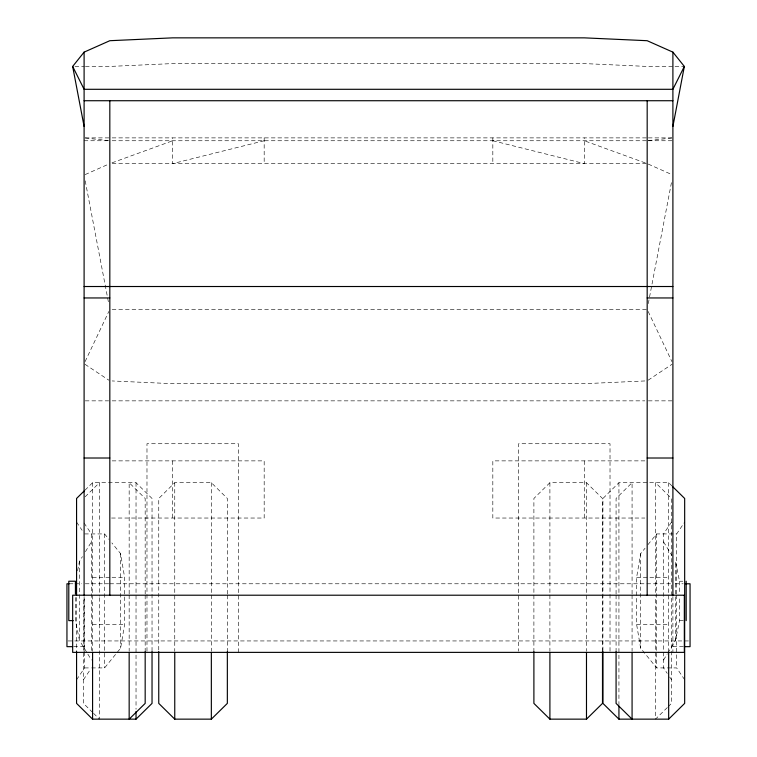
<?xml version="1.0" encoding="UTF-8"?>
<svg xmlns="http://www.w3.org/2000/svg" width="757" height="757" viewBox="0 0 757 757"><rect width="100%" height="100%" fill="white"/><g stroke="black" fill="none" stroke-linecap="round" stroke-linejoin="round"><path stroke-width="0.57" stroke-dasharray="3.79 2.84" d="M91.635 667.92L104.58 667.92L120.59 648.219L124.593 624.572L124.593 577.279L120.59 553.641L111.856 542.892M684.669 679.739L676.663 667.92L656.66 667.92L640.649 648.219L636.646 624.572L636.646 577.279L640.649 553.641L645.021 548.267M648.285 303.595L671.79 180.838M77.555 570.787L79.438 561.524L82.437 556.594M667.731 653.14L675.528 640.337L679.531 620.626L679.531 597.51M85.106 361.562L108.819 311.515M85.437 551.664L91.446 541.813M663.529 660.038L667.125 654.124M76.571 679.739L84.576 667.92L84.576 597.434M83.44 679.739L90.831 668.828M671.525 522.112L663.529 533.931L663.529 667.92L667.22 673.38M676.663 593.952L676.663 533.931L684.669 522.112M647.926 544.68L656.66 533.931L676.663 533.931M85.002 490.167L92.581 482.701L136.033 482.701L152.034 498.466L152.034 651.578M85.125 496.81L99.441 482.701L99.441 596.232M227.346 594.037L227.346 498.466L211.345 482.701L174.753 482.701L158.752 498.466L158.752 651.578M602.496 651.578L602.496 498.466L586.486 482.701L549.904 482.701L533.893 498.466L533.893 594.037M672.036 486.022L668.668 482.701L618.933 482.701L602.932 498.466L602.932 651.578M667.314 707.54L655.524 719.15L655.524 597.405M668.157 706.707L671.525 703.385L671.525 498.466L655.524 482.701L655.524 596.232M648.124 380.203L671.951 364.325M85.172 174.574L108.753 164.089M112.027 162.812L172.71 140.745M264.174 140.745L172.71 163.616L172.71 137.888M648.342 140.613L671.733 138.02M644.85 380.951L584.29 383.695L172.71 383.695L112.15 380.951M74.99 66.436L84.282 66.436M85.437 66.436L109.822 66.436L172.71 63.579L584.29 63.579L647.178 66.436L673.881 66.436M675.045 66.436L684.337 66.436M85.267 137.888L109.822 137.888M112.15 137.888L647.178 137.888M648.342 137.888L671.733 137.888M84.103 140.745L108.658 140.745M112.15 140.745L647.178 140.745M648.342 140.745L672.897 140.745M112.15 163.616L647.178 163.616L584.29 140.745M112.15 309.386L647.178 309.386M85.267 400.85L108.658 400.85M112.15 400.85L644.85 400.85M648.342 400.85L672.897 400.85M112.15 460.871L264.174 460.871L264.174 518.034L109.822 518.034M644.85 460.871L492.826 460.871L492.826 518.034L644.85 518.034M84.576 533.931L104.58 533.931L108.951 539.306M92.581 577.279L110.872 577.279M112.017 577.279L124.593 577.279M636.646 577.279L668.668 577.279M675.528 640.337L675.528 561.524L679.531 581.225L682.852 581.225M69.237 583.779L73.808 583.779M74.952 583.779L81.813 583.779M85.267 583.779L108.658 583.779M109.822 583.779L671.733 583.779M675.187 583.779L683.192 583.779M679.531 620.626L683.959 620.626M92.581 624.572L124.593 624.572M636.646 624.572L668.668 624.572M68.092 640.942L690.053 640.942M73.808 646.658L84.103 646.658M672.897 646.658L683.192 646.658M84.576 667.92L90.462 667.92M85.267 138.02L108.658 140.613M492.826 140.745L584.29 163.616L584.29 137.888M648.247 164.089L671.828 174.574M85.049 364.325L108.876 380.203M92.704 712.517L83.44 703.385L83.44 597.481M93.546 713.34L99.441 719.15L99.441 597.405M669.68 677.013L671.525 679.739M84.055 523.021L91.446 533.931L91.446 650.679M76.571 522.112L82.116 530.297M663.529 541.813L671.932 555.61M75.435 597.51L75.435 620.626L79.438 640.337L87.244 653.14M87.84 654.124L91.446 660.038M648.181 311.515L671.894 361.562M85.21 180.838L108.715 303.595M679.531 581.225L679.531 594.084M676.663 595.106L676.663 667.92M672.897 596.582L672.897 652.373M668.668 482.701L668.668 651.304M656.66 533.931L656.66 667.92M640.649 553.641L640.649 648.219M632.076 593.885L632.076 482.701L616.075 498.466L616.075 594.037M632.076 595.059L632.076 651.304M618.933 482.701L618.933 704.89M616.075 595.191L616.075 651.578M610.019 651.228L610.019 443.725L518.554 443.725L518.554 651.2M586.486 482.701L586.486 651.304M584.29 460.871L584.29 518.034M549.904 482.701L549.904 593.885M549.904 595.059L549.904 651.304M533.893 595.191L533.893 651.578M492.826 137.888L492.826 163.616M264.174 137.888L264.174 163.616M238.446 652.373L238.446 443.725L146.981 443.725L146.981 652.373M227.346 595.191L227.346 651.578M211.345 482.701L211.345 593.885M211.345 595.059L211.345 651.304M174.753 482.701L174.753 651.304M172.71 460.871L172.71 518.034M145.174 594.037L145.174 498.466L129.163 482.701L129.163 593.885M145.174 595.191L145.174 651.578M136.033 482.701L136.033 709.281M129.163 595.059L129.163 651.304M120.59 553.641L120.59 648.219M104.58 533.931L104.58 667.92M92.581 482.701L92.581 651.304M84.103 596.582L84.103 652.373M79.438 561.524L79.438 640.337M76.571 597.481L76.571 651.578"/><path stroke-width="1.14" d="M672.897 126.457L684.337 66.436L672.897 52.138L647.178 40.708L584.29 37.85L172.71 37.85L109.822 40.708L84.103 52.138L72.663 66.436L84.103 126.457M684.337 66.436L672.897 89.298L84.103 89.298L72.663 66.436M84.159 491L76.571 498.466L76.571 595.22M76.571 651.578L76.571 703.385L92.581 719.15L136.033 719.15L152.034 703.385L152.034 651.578M158.752 651.578L158.752 703.385L174.753 719.15L211.345 719.15L227.346 703.385L227.346 651.578M533.893 651.578L533.893 703.385L549.904 719.15L586.486 719.15L602.496 703.385L602.496 651.578M602.932 651.578L602.932 703.385L618.933 719.15L668.668 719.15L684.669 703.385L684.669 498.466L672.878 486.855M84.103 100.728L672.897 100.728M84.103 286.515L672.897 286.515M84.103 297.955L109.822 297.955M647.178 297.955L672.897 297.955M84.103 458.013L109.822 458.013M647.178 458.013L672.897 458.013M69.237 583.779L66.947 583.779L66.947 646.658L72.663 646.658M685.473 583.779L690.053 583.779L690.053 646.658L684.337 646.658M73.221 620.626L68.792 620.626L68.792 581.225L75.435 581.225L75.435 594.084M686.173 581.225L686.173 620.626M672.897 52.138L672.897 595.21M668.668 652.468L668.668 719.15M647.178 100.728L647.178 595.21M632.076 652.468L632.076 719.15L616.075 703.385L616.075 651.578M618.933 705.988L618.933 719.15M586.486 652.468L586.486 719.15M549.904 652.468L549.904 719.15M211.345 652.468L211.345 719.15M174.753 652.468L174.753 719.15M145.174 651.578L145.174 703.385L129.163 719.15L129.163 652.468M136.033 711.476L136.033 719.15M109.822 100.728L109.822 595.21M92.581 652.468L92.581 719.15M84.103 52.138L84.103 595.21M684.337 595.21L72.663 595.21L72.663 652.373L684.337 652.373L684.337 595.21"/></g></svg>
